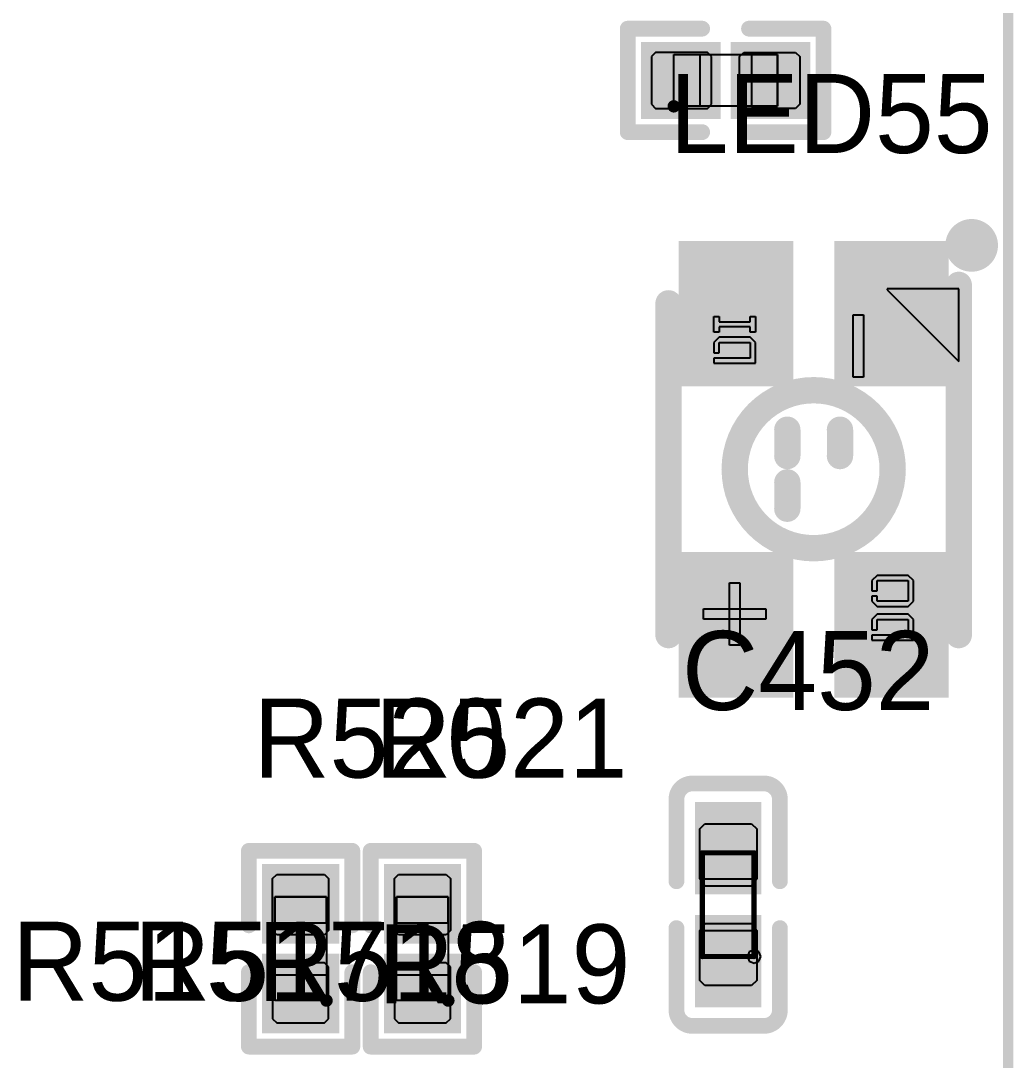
# Model space of a CAD drawing. Header units: millimetres. Extents: x 892 to 1144, y 1011 to 1123.
# Drawn here: x 1114.4 to 1123.97, y 1050.03 to 1060.05 of the extents above; entities that cross this region are included whole.
import ezdxf

# ---------------------------------------------------------------- set-up
doc = ezdxf.new("R2010")
doc.units = ezdxf.units.MM
for name, color, linetype in [('KeepOutLayer', 6, 'Continuous'), ('Mechanical15', 56, 'Continuous'), ('Mechanical4', 56, 'Continuous'), ('Mechanical5', 56, 'Continuous'), ('Mechanical6', 56, 'Continuous'), ('TopLayer', 1, 'Continuous'), ('TopOverlay', 2, 'Continuous'), ('TopPaste', 8, 'Continuous'), ('TopSolder', 216, 'Continuous')]:
    doc.layers.add(name, color=color, linetype=linetype)

msp = doc.modelspace()

# ---------------------------------------------------------------- linework, layer by layer
at = {"layer": 'KeepOutLayer', "const_width": 0.1}
msp.add_lwpolyline([(1123.925, 1023.525), (1123.925, 1122.275)], dxfattribs=at)
at = {"layer": 'Mechanical15'}
for p, q in [((1121.475, 1052.025), (1120.975, 1052.025)), ((1120.975, 1052.025), (1120.975, 1051.775)), ((1121.475, 1051.775), (1121.475, 1052.025)), ((1120.975, 1051.775), (1121.475, 1051.775)), ((1120.975, 1051.025), (1120.975, 1051.275)), ((1120.975, 1051.275), (1121.475, 1051.275)), ((1121.475, 1051.275), (1121.475, 1051.025)), ((1121.475, 1051.025), (1120.975, 1051.025)), ((1121.429, 1051.071), (1121.41, 1051.025)), ((1121.41, 1051.025), (1121.429, 1050.979)), ((1121.475, 1051.09), (1121.429, 1051.071)), ((1121.475, 1051.09), (1121.475, 1051.09)), ((1121.521, 1051.071), (1121.475, 1051.09)), ((1121.54, 1051.025), (1121.521, 1051.071)), ((1121.521, 1050.979), (1121.54, 1051.025)), ((1121.429, 1050.979), (1121.475, 1050.96)), ((1121.475, 1050.96), (1121.521, 1050.979)), ((1121.475, 1050.96), (1121.475, 1050.96))]:
    msp.add_line(p, q, dxfattribs=at)
at = {"layer": 'Mechanical15', "const_width": 0.0508}
for points in [[(1120.975, 1052.025), (1121.475, 1052.025)], [(1120.975, 1051.025), (1120.975, 1052.025)], [(1121.475, 1051.025), (1121.475, 1052.025)], [(1120.975, 1051.025), (1121.475, 1051.025)]]:
    msp.add_lwpolyline(points, dxfattribs=at)
at = {"layer": 'Mechanical15', "const_width": 0.0254}
for points in [[(1120.962, 1052.025, 1), (1120.988, 1052.025, 1)], [(1120.962, 1052.025, 1), (1120.988, 1052.025, 1)], [(1121.462, 1052.025, 1), (1121.488, 1052.025, 1)], [(1121.462, 1052.025, 1), (1121.488, 1052.025, 1)], [(1120.962, 1051.025, 1), (1120.988, 1051.025, 1)], [(1120.962, 1051.025, 1), (1120.988, 1051.025, 1)], [(1121.462, 1051.025, 1), (1121.488, 1051.025, 1)], [(1121.462, 1051.025, 1), (1121.488, 1051.025, 1)]]:
    msp.add_lwpolyline(points, format="xyb", close=True, dxfattribs=at)
at = {"layer": 'Mechanical4'}
for p, q in [((1120.7, 1059.225), (1120.7, 1059.725)), ((1120.7, 1059.725), (1121.7, 1059.725)), ((1121.7, 1059.725), (1121.7, 1059.225)), ((1121.7, 1059.225), (1120.7, 1059.225)), ((1116.85, 1050.6), (1116.85, 1051.6)), ((1116.85, 1051.6), (1117.35, 1051.6)), ((1117.35, 1051.6), (1117.35, 1050.6)), ((1118.025, 1050.6), (1118.025, 1051.6)), ((1118.025, 1051.6), (1118.525, 1051.6)), ((1118.525, 1051.6), (1118.525, 1050.6)), ((1117.35, 1050.6), (1116.85, 1050.6)), ((1118.525, 1050.6), (1118.025, 1050.6))]:
    msp.add_line(p, q, dxfattribs=at)
at = {"layer": 'Mechanical5'}
for p, q in [((1120.7, 1059.225), (1120.7, 1059.725)), ((1120.7, 1059.725), (1120.95, 1059.725)), ((1120.95, 1059.725), (1120.95, 1059.225)), ((1121.701, 1059.725), (1121.451, 1059.725)), ((1121.451, 1059.725), (1121.451, 1059.225)), ((1121.701, 1059.225), (1121.701, 1059.725)), ((1120.95, 1059.225), (1120.7, 1059.225)), ((1121.451, 1059.225), (1121.701, 1059.225)), ((1117.35, 1051.601), (1116.85, 1051.601)), ((1116.85, 1051.601), (1116.85, 1051.351)), ((1117.35, 1051.351), (1117.35, 1051.601)), ((1118.525, 1051.601), (1118.025, 1051.601)), ((1118.025, 1051.601), (1118.025, 1051.351)), ((1118.525, 1051.351), (1118.525, 1051.601)), ((1116.85, 1051.351), (1117.35, 1051.351)), ((1118.025, 1051.351), (1118.525, 1051.351)), ((1116.85, 1050.6), (1116.85, 1050.85)), ((1116.85, 1050.85), (1117.35, 1050.85)), ((1117.35, 1050.85), (1117.35, 1050.6)), ((1118.025, 1050.6), (1118.025, 1050.85)), ((1118.025, 1050.85), (1118.525, 1050.85)), ((1118.525, 1050.85), (1118.525, 1050.6)), ((1117.35, 1050.6), (1116.85, 1050.6)), ((1118.525, 1050.6), (1118.025, 1050.6))]:
    msp.add_line(p, q, dxfattribs=at)
at = {"layer": 'Mechanical6'}
for p, q in [((1123.45, 1057.465), (1122.76, 1057.465)), ((1122.76, 1057.465), (1122.76, 1057.455)), ((1122.76, 1057.455), (1123.45, 1056.765)), ((1123.45, 1056.765), (1123.45, 1057.465)), ((1121.088, 1057.047), (1121.088, 1057.197)), ((1121.088, 1057.197), (1121.138, 1057.197)), ((1121.138, 1057.197), (1121.138, 1057.147)), ((1121.138, 1057.147), (1121.438, 1057.147)), ((1121.438, 1057.147), (1121.438, 1057.197)), ((1121.438, 1057.197), (1121.488, 1057.197)), ((1121.488, 1057.197), (1121.488, 1057.047)), ((1122.431, 1056.614), (1122.431, 1057.214)), ((1122.431, 1057.214), (1122.531, 1057.214)), ((1122.531, 1057.214), (1122.531, 1056.614)), ((1121.138, 1057.047), (1121.088, 1057.047)), ((1121.438, 1057.097), (1121.138, 1057.097)), ((1121.138, 1057.097), (1121.138, 1057.047)), ((1121.438, 1057.047), (1121.438, 1057.097)), ((1121.488, 1057.047), (1121.438, 1057.047)), ((1121.138, 1056.997), (1121.088, 1056.947)), ((1121.088, 1056.947), (1121.088, 1056.847)), ((1121.438, 1056.997), (1121.138, 1056.997)), ((1121.138, 1056.847), (1121.138, 1056.947)), ((1121.138, 1056.947), (1121.438, 1056.947)), ((1121.488, 1056.947), (1121.438, 1056.997)), ((1121.438, 1056.947), (1121.438, 1056.797)), ((1121.488, 1056.747), (1121.488, 1056.947)), ((1121.088, 1056.847), (1121.138, 1056.847)), ((1121.088, 1056.797), (1121.088, 1056.747)), ((1121.438, 1056.797), (1121.088, 1056.797)), ((1121.088, 1056.747), (1121.488, 1056.747)), ((1122.531, 1056.614), (1122.431, 1056.614)), ((1122.662, 1054.701), (1122.612, 1054.651)), ((1122.612, 1054.651), (1122.612, 1054.551)), ((1122.962, 1054.701), (1122.662, 1054.701)), ((1122.662, 1054.551), (1122.662, 1054.651)), ((1122.662, 1054.651), (1122.962, 1054.651)), ((1123.012, 1054.651), (1122.962, 1054.701)), ((1122.962, 1054.651), (1122.962, 1054.451)), ((1123.012, 1054.451), (1123.012, 1054.651)), ((1121.238, 1054.028), (1121.238, 1054.628)), ((1121.238, 1054.628), (1121.338, 1054.628)), ((1121.338, 1054.628), (1121.338, 1054.028)), ((1122.612, 1054.551), (1122.662, 1054.551)), ((1122.612, 1054.501), (1122.612, 1054.451)), ((1122.662, 1054.501), (1122.612, 1054.501)), ((1122.612, 1054.451), (1122.662, 1054.401)), ((1122.662, 1054.451), (1122.662, 1054.501)), ((1122.962, 1054.451), (1122.662, 1054.451)), ((1122.962, 1054.401), (1123.012, 1054.451)), ((1120.988, 1054.278), (1120.988, 1054.378)), ((1120.988, 1054.378), (1121.588, 1054.378)), ((1121.588, 1054.378), (1121.588, 1054.278)), ((1122.662, 1054.401), (1122.962, 1054.401)), ((1122.962, 1054.401), (1122.962, 1054.401)), ((1121.588, 1054.278), (1120.988, 1054.278)), ((1122.662, 1054.326), (1122.612, 1054.276)), ((1122.612, 1054.276), (1122.612, 1054.176)), ((1122.962, 1054.326), (1122.662, 1054.326)), ((1122.662, 1054.176), (1122.662, 1054.276)), ((1122.662, 1054.276), (1122.962, 1054.276)), ((1123.012, 1054.276), (1122.962, 1054.326)), ((1122.962, 1054.276), (1122.962, 1054.126)), ((1123.012, 1054.076), (1123.012, 1054.276)), ((1122.612, 1054.176), (1122.662, 1054.176)), ((1122.612, 1054.126), (1122.612, 1054.076)), ((1122.962, 1054.126), (1122.612, 1054.126)), ((1122.612, 1054.076), (1123.012, 1054.076)), ((1121.338, 1054.028), (1121.238, 1054.028))]:
    msp.add_line(p, q, dxfattribs=at)
for points, const_width in [([(1120.73, 1059.225, 1), (1120.67, 1059.225, 1)], 0.06), ([(1120.655, 1059.225, 1), (1120.685, 1059.225, 1)], 0.03), ([(1120.715, 1059.225, 1), (1120.745, 1059.225, 1)], 0.03), ([(1117.38, 1050.6, 1), (1117.32, 1050.6, 1)], 0.06), ([(1117.305, 1050.6, 1), (1117.335, 1050.6, 1)], 0.03), ([(1117.365, 1050.6, 1), (1117.395, 1050.6, 1)], 0.03), ([(1118.555, 1050.6, 1), (1118.495, 1050.6, 1)], 0.06), ([(1118.48, 1050.6, 1), (1118.51, 1050.6, 1)], 0.03), ([(1118.54, 1050.6, 1), (1118.57, 1050.6, 1)], 0.03)]:
    msp.add_lwpolyline(points, format="xyb", close=True, dxfattribs=dict(at, const_width=const_width))
at = {"layer": 'TopLayer'}
for points in [[(1120.484, 1059.205), (1121.05, 1059.205), (1120.484, 1059.745), (1121.05, 1059.745)], [(1121.35, 1059.205), (1121.916, 1059.205), (1121.35, 1059.745), (1121.916, 1059.745)], [(1120.85, 1057.825), (1120.85, 1056.625), (1121.75, 1057.825), (1121.75, 1056.625)], [(1122.35, 1057.825), (1122.35, 1056.625), (1123.25, 1057.825), (1123.25, 1056.625)], [(1120.85, 1054.825), (1120.85, 1053.625), (1121.75, 1054.825), (1121.75, 1053.625)], [(1122.35, 1054.825), (1122.35, 1053.625), (1123.25, 1054.825), (1123.25, 1053.625)], [(1121.495, 1051.675), (1121.495, 1052.465), (1120.955, 1051.675), (1120.955, 1052.465)], [(1117.37, 1051.25), (1117.37, 1051.816), (1116.83, 1051.25), (1116.83, 1051.816)], [(1118.545, 1051.25), (1118.545, 1051.816), (1118.005, 1051.25), (1118.005, 1051.816)], [(1121.495, 1050.585), (1121.495, 1051.375), (1120.955, 1050.585), (1120.955, 1051.375)], [(1117.37, 1050.384), (1117.37, 1050.95), (1116.83, 1050.384), (1116.83, 1050.95)], [(1118.545, 1050.384), (1118.545, 1050.95), (1118.005, 1050.384), (1118.005, 1050.95)]]:
    msp.add_solid(points, dxfattribs=at)
at = {"layer": 'TopOverlay'}
for points, const_width in [([(1120.256, 1058.976), (1120.256, 1059.974)], 0.152), ([(1120.256, 1059.974), (1120.974, 1059.974)], 0.152), ([(1121.426, 1059.974), (1122.144, 1059.974)], 0.152), ([(1122.144, 1058.976), (1122.144, 1059.974)], 0.152), ([(1120.256, 1058.976), (1120.974, 1058.976)], 0.152), ([(1121.426, 1058.976), (1122.144, 1058.976)], 0.152), ([(1123.45, 1057.325), (1123.45, 1057.503)], 0.254), ([(1120.65, 1054.125), (1120.65, 1057.325)], 0.254), ([(1123.45, 1054.125), (1123.45, 1057.325)], 0.254), ([(1121.796, 1055.852), (1121.796, 1056.106)], 0.254), ([(1122.304, 1055.852), (1122.304, 1056.106)], 0.254), ([(1121.796, 1055.344), (1121.796, 1055.598)], 0.254), ([(1120.879, 1052.694), (1121.571, 1052.694)], 0.152), ([(1120.726, 1051.751), (1120.726, 1052.541)], 0.152), ([(1121.724, 1051.751), (1121.724, 1052.541)], 0.152), ([(1116.601, 1052.044), (1117.599, 1052.044)], 0.152), ([(1116.601, 1051.326), (1116.601, 1052.044)], 0.152), ([(1117.599, 1051.326), (1117.599, 1052.044)], 0.152), ([(1117.776, 1052.044), (1118.774, 1052.044)], 0.152), ([(1117.776, 1051.326), (1117.776, 1052.044)], 0.152), ([(1118.774, 1051.326), (1118.774, 1052.044)], 0.152), ([(1120.726, 1050.509), (1120.726, 1051.299)], 0.152), ([(1121.724, 1050.509), (1121.724, 1051.299)], 0.152), ([(1116.601, 1050.156), (1116.601, 1050.874)], 0.152), ([(1117.599, 1050.156), (1117.599, 1050.874)], 0.152), ([(1117.776, 1050.156), (1117.776, 1050.874)], 0.152), ([(1118.774, 1050.156), (1118.774, 1050.874)], 0.152), ([(1120.879, 1050.356), (1121.571, 1050.356)], 0.152), ([(1116.601, 1050.156), (1117.599, 1050.156)], 0.152), ([(1117.776, 1050.156), (1118.774, 1050.156)], 0.152)]:
    msp.add_lwpolyline(points, dxfattribs=dict(at, const_width=const_width))
for points, const_width in [([(1120.218, 1059.974, 1), (1120.294, 1059.974, 1)], 0.0762), ([(1120.218, 1059.974, 1), (1120.294, 1059.974, 1)], 0.0762), ([(1120.936, 1059.974, 1), (1121.012, 1059.974, 1)], 0.0762), ([(1121.388, 1059.974, 1), (1121.464, 1059.974, 1)], 0.0762), ([(1122.106, 1059.974, 1), (1122.182, 1059.974, 1)], 0.0762), ([(1122.106, 1059.974, 1), (1122.182, 1059.974, 1)], 0.0762), ([(1120.218, 1058.976, 1), (1120.294, 1058.976, 1)], 0.0762), ([(1120.218, 1058.976, 1), (1120.294, 1058.976, 1)], 0.0762), ([(1120.936, 1058.976, 1), (1121.012, 1058.976, 1)], 0.0762), ([(1121.388, 1058.976, 1), (1121.464, 1058.976, 1)], 0.0762), ([(1122.106, 1058.976, 1), (1122.182, 1058.976, 1)], 0.0762), ([(1122.106, 1058.976, 1), (1122.182, 1058.976, 1)], 0.0762), ([(1123.701, 1057.884, 1), (1123.447, 1057.884, 1)], 0.254), ([(1123.383, 1057.884, 1), (1123.51, 1057.884, 1)], 0.127), ([(1123.637, 1057.884, 1), (1123.764, 1057.884, 1)], 0.127), ([(1123.386, 1057.503, 1), (1123.513, 1057.503, 1)], 0.127), ([(1120.586, 1057.325, 1), (1120.713, 1057.325, 1)], 0.127), ([(1123.386, 1057.325, 1), (1123.513, 1057.325, 1)], 0.127), ([(1123.386, 1057.325, 1), (1123.513, 1057.325, 1)], 0.127), ([(1122.812, 1055.725, 1), (1121.288, 1055.725, 1)], 0.254), ([(1121.732, 1056.106, 1), (1121.859, 1056.106, 1)], 0.127), ([(1122.24, 1056.106, 1), (1122.367, 1056.106, 1)], 0.127), ([(1121.732, 1055.852, 1), (1121.859, 1055.852, 1)], 0.127), ([(1122.24, 1055.852, 1), (1122.367, 1055.852, 1)], 0.127), ([(1121.224, 1055.725, 1), (1121.351, 1055.725, 1)], 0.127), ([(1122.748, 1055.725, 1), (1122.875, 1055.725, 1)], 0.127), ([(1121.732, 1055.598, 1), (1121.859, 1055.598, 1)], 0.127), ([(1121.732, 1055.344, 1), (1121.859, 1055.344, 1)], 0.127), ([(1120.586, 1054.125, 1), (1120.713, 1054.125, 1)], 0.127), ([(1123.386, 1054.125, 1), (1123.513, 1054.125, 1)], 0.127), ([(1120.841, 1052.694, 1), (1120.917, 1052.694, 1)], 0.0762), ([(1120.841, 1052.694, 1), (1120.917, 1052.694, 1)], 0.0762), ([(1121.533, 1052.694, 1), (1121.609, 1052.694, 1)], 0.0762), ([(1121.533, 1052.694, 1), (1121.609, 1052.694, 1)], 0.0762), ([(1120.688, 1052.541, 1), (1120.764, 1052.541, 1)], 0.0762), ([(1120.688, 1052.541, 1), (1120.764, 1052.541, 1)], 0.0762), ([(1121.686, 1052.541, 1), (1121.762, 1052.541, 1)], 0.0762), ([(1121.686, 1052.541, 1), (1121.762, 1052.541, 1)], 0.0762), ([(1116.563, 1052.044, 1), (1116.639, 1052.044, 1)], 0.0762), ([(1116.563, 1052.044, 1), (1116.639, 1052.044, 1)], 0.0762), ([(1117.561, 1052.044, 1), (1117.637, 1052.044, 1)], 0.0762), ([(1117.561, 1052.044, 1), (1117.637, 1052.044, 1)], 0.0762), ([(1117.738, 1052.044, 1), (1117.814, 1052.044, 1)], 0.0762), ([(1117.738, 1052.044, 1), (1117.814, 1052.044, 1)], 0.0762), ([(1118.735, 1052.044, 1), (1118.812, 1052.044, 1)], 0.0762), ([(1118.735, 1052.044, 1), (1118.812, 1052.044, 1)], 0.0762), ([(1120.688, 1051.751, 1), (1120.764, 1051.751, 1)], 0.0762), ([(1121.686, 1051.751, 1), (1121.762, 1051.751, 1)], 0.0762), ([(1116.563, 1051.326, 1), (1116.639, 1051.326, 1)], 0.0762), ([(1117.561, 1051.326, 1), (1117.637, 1051.326, 1)], 0.0762), ([(1117.738, 1051.326, 1), (1117.814, 1051.326, 1)], 0.0762), ([(1118.735, 1051.326, 1), (1118.812, 1051.326, 1)], 0.0762), ([(1120.688, 1051.299, 1), (1120.764, 1051.299, 1)], 0.0762), ([(1121.686, 1051.299, 1), (1121.762, 1051.299, 1)], 0.0762), ([(1116.563, 1050.874, 1), (1116.639, 1050.874, 1)], 0.0762), ([(1117.561, 1050.874, 1), (1117.637, 1050.874, 1)], 0.0762), ([(1117.738, 1050.874, 1), (1117.814, 1050.874, 1)], 0.0762), ([(1118.735, 1050.874, 1), (1118.812, 1050.874, 1)], 0.0762), ([(1120.688, 1050.509, 1), (1120.764, 1050.509, 1)], 0.0762), ([(1120.688, 1050.509, 1), (1120.764, 1050.509, 1)], 0.0762), ([(1121.686, 1050.509, 1), (1121.762, 1050.509, 1)], 0.0762), ([(1121.686, 1050.509, 1), (1121.762, 1050.509, 1)], 0.0762), ([(1120.841, 1050.356, 1), (1120.917, 1050.356, 1)], 0.0762), ([(1120.841, 1050.356, 1), (1120.917, 1050.356, 1)], 0.0762), ([(1121.533, 1050.356, 1), (1121.609, 1050.356, 1)], 0.0762), ([(1121.533, 1050.356, 1), (1121.609, 1050.356, 1)], 0.0762), ([(1116.563, 1050.156, 1), (1116.639, 1050.156, 1)], 0.0762), ([(1116.563, 1050.156, 1), (1116.639, 1050.156, 1)], 0.0762), ([(1117.561, 1050.156, 1), (1117.637, 1050.156, 1)], 0.0762), ([(1117.561, 1050.156, 1), (1117.637, 1050.156, 1)], 0.0762), ([(1117.738, 1050.156, 1), (1117.814, 1050.156, 1)], 0.0762), ([(1117.738, 1050.156, 1), (1117.814, 1050.156, 1)], 0.0762), ([(1118.735, 1050.156, 1), (1118.812, 1050.156, 1)], 0.0762), ([(1118.735, 1050.156, 1), (1118.812, 1050.156, 1)], 0.0762)]:
    msp.add_lwpolyline(points, format="xyb", close=True, dxfattribs=dict(at, const_width=const_width))
at = {"layer": 'TopOverlay', "const_width": 0.152}
for points in [[(1120.726, 1052.541, -0.414214), (1120.879, 1052.694)], [(1121.571, 1052.694, -0.414214), (1121.724, 1052.541)], [(1120.879, 1050.356, -0.414214), (1120.726, 1050.509)], [(1121.724, 1050.509, -0.414214), (1121.571, 1050.356)]]:
    msp.add_lwpolyline(points, format="xyb", dxfattribs=at)
at = {"layer": 'TopPaste'}
for p, q in [((1120.524, 1059.745), (1120.484, 1059.705)), ((1121.025, 1059.745), (1120.524, 1059.745)), ((1121.065, 1059.705), (1121.025, 1059.745)), ((1121.335, 1059.705), (1121.375, 1059.745)), ((1121.375, 1059.745), (1121.876, 1059.745)), ((1121.876, 1059.745), (1121.916, 1059.705)), ((1120.484, 1059.705), (1120.484, 1059.245)), ((1121.065, 1059.245), (1121.065, 1059.705)), ((1121.335, 1059.245), (1121.335, 1059.705)), ((1121.916, 1059.705), (1121.916, 1059.245)), ((1120.484, 1059.245), (1120.524, 1059.205)), ((1121.025, 1059.205), (1121.065, 1059.245)), ((1121.375, 1059.205), (1121.335, 1059.245)), ((1121.916, 1059.245), (1121.876, 1059.205)), ((1120.524, 1059.205), (1121.025, 1059.205)), ((1121.876, 1059.205), (1121.375, 1059.205)), ((1120.95, 1052.255), (1121, 1052.305)), ((1120.95, 1051.775), (1120.95, 1052.255)), ((1121, 1052.305), (1121.45, 1052.305)), ((1121.45, 1052.305), (1121.5, 1052.255)), ((1121.5, 1052.255), (1121.5, 1051.775)), ((1116.83, 1051.776), (1116.87, 1051.816)), ((1116.83, 1051.275), (1116.83, 1051.776)), ((1116.87, 1051.816), (1117.33, 1051.816)), ((1117.33, 1051.816), (1117.37, 1051.776)), ((1117.37, 1051.776), (1117.37, 1051.275)), ((1118.005, 1051.776), (1118.045, 1051.816)), ((1118.005, 1051.275), (1118.005, 1051.776)), ((1118.045, 1051.816), (1118.505, 1051.816)), ((1118.505, 1051.816), (1118.545, 1051.776)), ((1118.545, 1051.776), (1118.545, 1051.275)), ((1121, 1051.705), (1120.95, 1051.775)), ((1121.5, 1051.775), (1121.45, 1051.705)), ((1121.45, 1051.705), (1121, 1051.705)), ((1120.95, 1051.275), (1121, 1051.345)), ((1121, 1051.345), (1121.45, 1051.345)), ((1121.45, 1051.345), (1121.5, 1051.275)), ((1116.87, 1051.235), (1116.83, 1051.275)), ((1117.33, 1051.235), (1116.87, 1051.235)), ((1117.37, 1051.275), (1117.33, 1051.235)), ((1118.045, 1051.235), (1118.005, 1051.275)), ((1118.505, 1051.235), (1118.045, 1051.235)), ((1118.545, 1051.275), (1118.505, 1051.235)), ((1120.95, 1050.795), (1120.95, 1051.275)), ((1121.5, 1051.275), (1121.5, 1050.795)), ((1116.87, 1050.965), (1116.83, 1050.925)), ((1116.83, 1050.925), (1116.83, 1050.424)), ((1117.33, 1050.965), (1116.87, 1050.965)), ((1117.37, 1050.925), (1117.33, 1050.965)), ((1117.37, 1050.424), (1117.37, 1050.925)), ((1118.045, 1050.965), (1118.005, 1050.925)), ((1118.005, 1050.925), (1118.005, 1050.424)), ((1118.505, 1050.965), (1118.045, 1050.965)), ((1118.545, 1050.925), (1118.505, 1050.965)), ((1118.545, 1050.424), (1118.545, 1050.925)), ((1121, 1050.745), (1120.95, 1050.795)), ((1121.45, 1050.745), (1121, 1050.745)), ((1121.5, 1050.795), (1121.45, 1050.745)), ((1116.83, 1050.424), (1116.87, 1050.384)), ((1117.33, 1050.384), (1117.37, 1050.424)), ((1118.005, 1050.424), (1118.045, 1050.384)), ((1118.505, 1050.384), (1118.545, 1050.424)), ((1116.87, 1050.384), (1117.33, 1050.384)), ((1118.045, 1050.384), (1118.505, 1050.384))]:
    msp.add_line(p, q, dxfattribs=at)
for points in [[(1120.484, 1059.205), (1121.05, 1059.205), (1120.484, 1059.745), (1121.05, 1059.745)], [(1121.35, 1059.205), (1121.916, 1059.205), (1121.35, 1059.745), (1121.916, 1059.745)], [(1120.85, 1057.825), (1120.85, 1056.625), (1121.75, 1057.825), (1121.75, 1056.625)], [(1122.35, 1057.825), (1122.35, 1056.625), (1123.25, 1057.825), (1123.25, 1056.625)], [(1120.85, 1054.825), (1120.85, 1053.625), (1121.75, 1054.825), (1121.75, 1053.625)], [(1122.35, 1054.825), (1122.35, 1053.625), (1123.25, 1054.825), (1123.25, 1053.625)], [(1121.495, 1051.675), (1121.495, 1052.465), (1120.955, 1051.675), (1120.955, 1052.465)], [(1117.37, 1051.25), (1117.37, 1051.816), (1116.83, 1051.25), (1116.83, 1051.816)], [(1118.545, 1051.25), (1118.545, 1051.816), (1118.005, 1051.25), (1118.005, 1051.816)], [(1121.495, 1050.585), (1121.495, 1051.375), (1120.955, 1050.585), (1120.955, 1051.375)], [(1117.37, 1050.384), (1117.37, 1050.95), (1116.83, 1050.384), (1116.83, 1050.95)], [(1118.545, 1050.384), (1118.545, 1050.95), (1118.005, 1050.384), (1118.005, 1050.95)]]:
    msp.add_solid(points, dxfattribs=at)
at = {"layer": 'TopSolder'}
for points in [[(1120.383, 1059.103), (1121.152, 1059.103), (1120.383, 1059.847), (1121.152, 1059.847)], [(1121.248, 1059.103), (1122.017, 1059.103), (1121.248, 1059.847), (1122.017, 1059.847)], [(1120.748, 1057.927), (1120.748, 1056.523), (1121.852, 1057.927), (1121.852, 1056.523)], [(1122.248, 1057.927), (1122.248, 1056.523), (1123.352, 1057.927), (1123.352, 1056.523)], [(1120.748, 1054.927), (1120.748, 1053.523), (1121.852, 1054.927), (1121.852, 1053.523)], [(1122.248, 1054.927), (1122.248, 1053.523), (1123.352, 1054.927), (1123.352, 1053.523)], [(1121.546, 1051.624), (1121.546, 1052.516), (1120.904, 1051.624), (1120.904, 1052.516)], [(1117.472, 1051.148), (1117.472, 1051.917), (1116.728, 1051.148), (1116.728, 1051.917)], [(1118.647, 1051.148), (1118.647, 1051.917), (1117.903, 1051.148), (1117.903, 1051.917)], [(1121.546, 1050.534), (1121.546, 1051.426), (1120.904, 1050.534), (1120.904, 1051.426)], [(1117.472, 1050.283), (1117.472, 1051.052), (1116.728, 1050.283), (1116.728, 1051.052)], [(1118.647, 1050.283), (1118.647, 1051.052), (1117.903, 1050.283), (1117.903, 1051.052)]]:
    msp.add_solid(points, dxfattribs=at)

# ---------------------------------------------------------------- texts
at = {"layer": 'TopOverlay'}
for s, p in [('LED55', (1120.66, 1058.775)), ('C452', (1120.779, 1053.403)), ('R520', (1116.643, 1052.751)), ('R521', (1117.818, 1052.751)), ('R515', (1114.317, 1050.599)), ('R517', (1115.493, 1050.598)), ('R518', (1116.685, 1050.597)), ('R519', (1117.845, 1050.573))]:
    msp.add_text(s, height=0.762, dxfattribs=at).set_placement(p)

doc.saveas('drawing.dxf')
